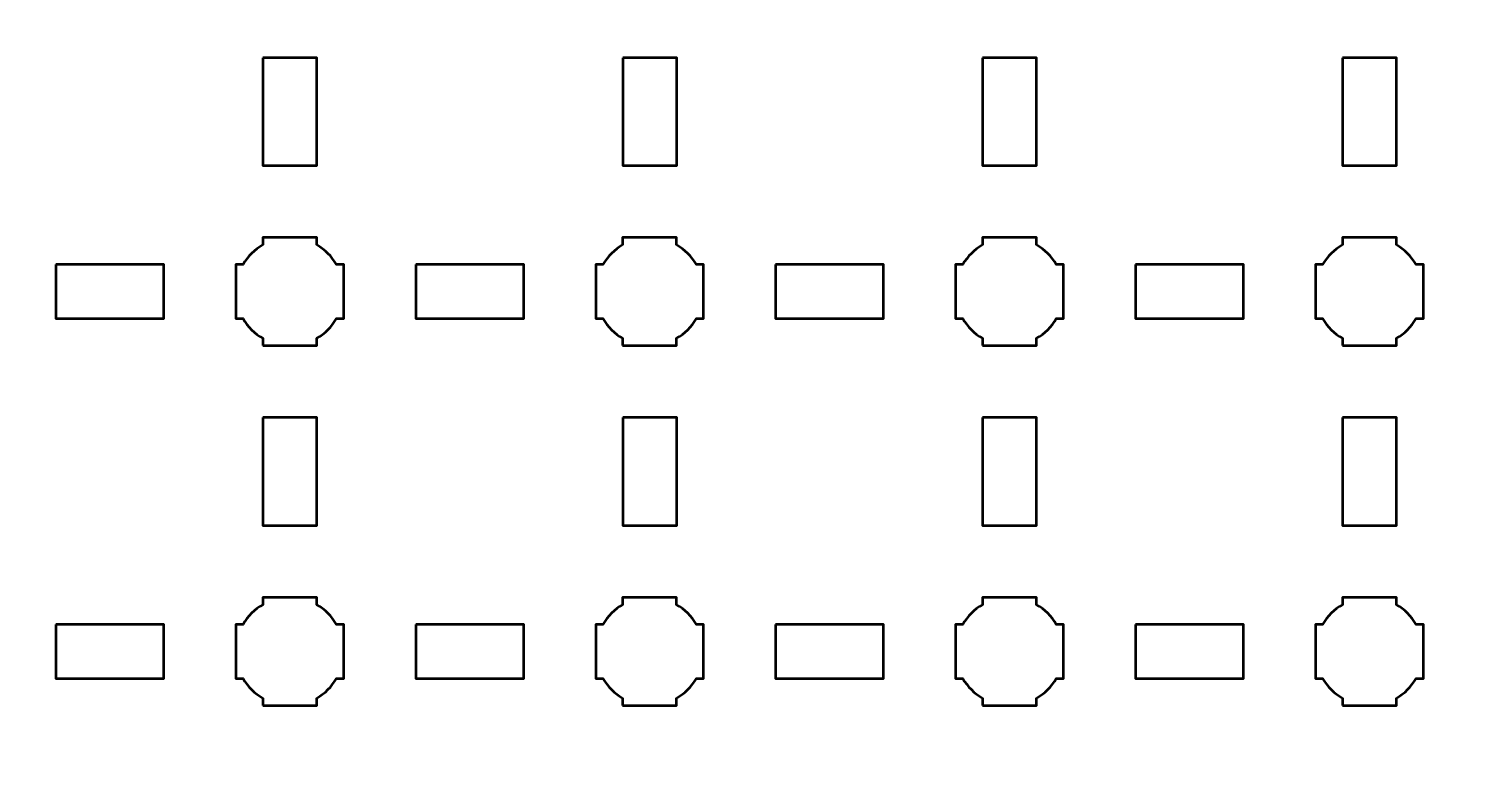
# Model space of a CAD drawing. Header units: centimetres. Extents: x -15.7 to 15.7, y -15.7 to 15.7.
# Drawn here: x -8.45 to -0.5, y -11.59 to -7.54 of the extents above; entities that cross this region are included whole.
import ezdxf

# ---------------------------------------------------------------- set-up
doc = ezdxf.new("R2010")
doc.units = ezdxf.units.CM
doc.header["$MEASUREMENT"] = 0
doc.layers.add('Layer 1', color=7, linetype='Continuous')

msp = doc.modelspace()

# ---------------------------------------------------------------- linework, layer by layer
at = {"layer": 'Layer 1', "lineweight": 53}
for points, knots in [([(-15.14993, 15.65004), (-15.14993, 15.65004), (15.14994, 15.65004), (15.14994, 15.65004), (15.14994, 15.65004), (15.42708, 15.65004), (15.65004, 15.42694), (15.65004, 15.14994), (15.65004, 15.14994), (15.65004, 15.14994), (15.65004, -15.14993), (15.65004, -15.14993), (15.65004, -15.14993), (15.65004, -15.42707), (15.42708, -15.65003), (15.14994, -15.65003), (15.14994, -15.65003), (15.14994, -15.65003), (-15.14993, -15.65003), (-15.14993, -15.65003), (-15.14993, -15.65003), (-15.42693, -15.65003), (-15.65003, -15.42707), (-15.65003, -15.14993), (-15.65003, -15.14993), (-15.65003, -15.14993), (-15.65003, 15.14994), (-15.65003, 15.14994), (-15.65003, 15.14994), (-15.65003, 15.42694), (-15.42693, 15.65004), (-15.14993, 15.65004)], [0, 0, 0, 0, 0.125, 0.125, 0.125, 0.125, 0.25, 0.25, 0.25, 0.25, 0.375, 0.375, 0.375, 0.375, 0.5, 0.5, 0.5, 0.5, 0.625, 0.625, 0.625, 0.625, 0.75, 0.75, 0.75, 0.75, 0.875, 0.875, 0.875, 0.875, 1, 1, 1, 1]), ([(-7.15002, -7.70001), (-7.15002, -7.70001), (-6.85002, -7.70001), (-6.85002, -7.70001), (-6.85002, -7.70001), (-6.85002, -7.70001), (-6.85002, -8.30001), (-6.85002, -8.30001), (-6.85002, -8.30001), (-6.85002, -8.30001), (-7.15002, -8.30001), (-7.15002, -8.30001), (-7.15002, -8.30001), (-7.15002, -8.30001), (-7.15002, -7.70001), (-7.15002, -7.70001)], [0, 0, 0, 0, 0.25, 0.25, 0.25, 0.25, 0.5, 0.5, 0.5, 0.5, 0.75, 0.75, 0.75, 0.75, 1, 1, 1, 1]), ([(-5.14992, -7.70001), (-5.14992, -7.70001), (-4.84991, -7.70001), (-4.84991, -7.70001), (-4.84991, -7.70001), (-4.84991, -7.70001), (-4.84991, -8.30001), (-4.84991, -8.30001), (-4.84991, -8.30001), (-4.84991, -8.30001), (-5.14992, -8.30001), (-5.14992, -8.30001), (-5.14992, -8.30001), (-5.14992, -8.30001), (-5.14992, -7.70001), (-5.14992, -7.70001)], [0, 0, 0, 0, 0.25, 0.25, 0.25, 0.25, 0.5, 0.5, 0.5, 0.5, 0.75, 0.75, 0.75, 0.75, 1, 1, 1, 1]), ([(-3.14998, -7.70001), (-3.14998, -7.70001), (-2.84998, -7.70001), (-2.84998, -7.70001), (-2.84998, -7.70001), (-2.84998, -7.70001), (-2.84998, -8.30001), (-2.84998, -8.30001), (-2.84998, -8.30001), (-2.84998, -8.30001), (-3.14998, -8.30001), (-3.14998, -8.30001), (-3.14998, -8.30001), (-3.14998, -8.30001), (-3.14998, -7.70001), (-3.14998, -7.70001)], [0, 0, 0, 0, 0.25, 0.25, 0.25, 0.25, 0.5, 0.5, 0.5, 0.5, 0.75, 0.75, 0.75, 0.75, 1, 1, 1, 1]), ([(-1.15005, -7.70001), (-1.15005, -7.70001), (-0.85005, -7.70001), (-0.85005, -7.70001), (-0.85005, -7.70001), (-0.85005, -7.70001), (-0.85005, -8.30001), (-0.85005, -8.30001), (-0.85005, -8.30001), (-0.85005, -8.30001), (-1.15005, -8.30001), (-1.15005, -8.30001), (-1.15005, -8.30001), (-1.15005, -8.30001), (-1.15005, -7.70001), (-1.15005, -7.70001)], [0, 0, 0, 0, 0.25, 0.25, 0.25, 0.25, 0.5, 0.5, 0.5, 0.5, 0.75, 0.75, 0.75, 0.75, 1, 1, 1, 1]), ([(-7.15002, -9.29989), (-7.15002, -9.29989), (-7.15002, -9.25978), (-7.15002, -9.25978), (-7.15002, -9.25978), (-7.1955, -9.23346), (-7.23353, -9.19543), (-7.25984, -9.14996), (-7.25984, -9.14996), (-7.25984, -9.14996), (-7.29995, -9.14996), (-7.29995, -9.14996), (-7.29995, -9.14996), (-7.29995, -9.14996), (-7.29995, -8.99989), (-7.29995, -8.99989), (-7.29995, -8.99989), (-7.29995, -8.99989), (-7.29995, -8.84996), (-7.29995, -8.84996), (-7.29995, -8.84996), (-7.29995, -8.84996), (-7.25984, -8.84996), (-7.25984, -8.84996), (-7.25984, -8.84996), (-7.23353, -8.80448), (-7.1955, -8.76645), (-7.15002, -8.74014), (-7.15002, -8.74014), (-7.15002, -8.74014), (-7.15002, -8.69988), (-7.15002, -8.69988), (-7.15002, -8.69988), (-7.15002, -8.69988), (-6.99995, -8.69988), (-6.99995, -8.69988), (-6.99995, -8.69988), (-6.99995, -8.69988), (-6.85002, -8.69988), (-6.85002, -8.69988), (-6.85002, -8.69988), (-6.85002, -8.69988), (-6.85002, -8.74014), (-6.85002, -8.74014), (-6.85002, -8.74014), (-6.80441, -8.76645), (-6.76652, -8.80448), (-6.7402, -8.84996), (-6.7402, -8.84996), (-6.7402, -8.84996), (-6.69995, -8.84996), (-6.69995, -8.84996), (-6.69995, -8.84996), (-6.69995, -8.84996), (-6.69995, -8.99989), (-6.69995, -8.99989), (-6.69995, -8.99989), (-6.69995, -8.99989), (-6.69995, -9.14996), (-6.69995, -9.14996), (-6.69995, -9.14996), (-6.69995, -9.14996), (-6.7402, -9.14996), (-6.7402, -9.14996), (-6.7402, -9.14996), (-6.76652, -9.19543), (-6.80441, -9.23346), (-6.85002, -9.25978), (-6.85002, -9.25978), (-6.85002, -9.25978), (-6.85002, -9.29989), (-6.85002, -9.29989), (-6.85002, -9.29989), (-6.85002, -9.29989), (-6.99995, -9.29989), (-6.99995, -9.29989), (-6.99995, -9.29989), (-6.99995, -9.29989), (-7.15002, -9.29989), (-7.15002, -9.29989)], [0, 0, 0, 0, 0.05, 0.05, 0.05, 0.05, 0.1, 0.1, 0.1, 0.1, 0.15, 0.15, 0.15, 0.15, 0.2, 0.2, 0.2, 0.2, 0.25, 0.25, 0.25, 0.25, 0.3, 0.3, 0.3, 0.3, 0.35, 0.35, 0.35, 0.35, 0.4, 0.4, 0.4, 0.4, 0.45, 0.45, 0.45, 0.45, 0.5, 0.5, 0.5, 0.5, 0.55, 0.55, 0.55, 0.55, 0.6, 0.6, 0.6, 0.6, 0.65, 0.65, 0.65, 0.65, 0.7, 0.7, 0.7, 0.7, 0.75, 0.75, 0.75, 0.75, 0.8, 0.8, 0.8, 0.8, 0.85, 0.85, 0.85, 0.85, 0.9, 0.9, 0.9, 0.9, 0.95, 0.95, 0.95, 0.95, 1, 1, 1, 1]), ([(-5.15006, -9.29989), (-5.15006, -9.29989), (-5.15006, -9.25978), (-5.15006, -9.25978), (-5.15006, -9.25978), (-5.19553, -9.23346), (-5.23345, -9.19543), (-5.25991, -9.14996), (-5.25991, -9.14996), (-5.25991, -9.14996), (-5.29999, -9.14996), (-5.29999, -9.14996), (-5.29999, -9.14996), (-5.29999, -9.14996), (-5.29999, -8.99989), (-5.29999, -8.99989), (-5.29999, -8.99989), (-5.29999, -8.99989), (-5.29999, -8.84996), (-5.29999, -8.84996), (-5.29999, -8.84996), (-5.29999, -8.84996), (-5.25991, -8.84996), (-5.25991, -8.84996), (-5.25991, -8.84996), (-5.23345, -8.80448), (-5.19553, -8.76645), (-5.15006, -8.74014), (-5.15006, -8.74014), (-5.15006, -8.74014), (-5.15006, -8.69988), (-5.15006, -8.69988), (-5.15006, -8.69988), (-5.15006, -8.69988), (-4.99998, -8.69988), (-4.99998, -8.69988), (-4.99998, -8.69988), (-4.99998, -8.69988), (-4.85005, -8.69988), (-4.85005, -8.69988), (-4.85005, -8.69988), (-4.85005, -8.69988), (-4.85005, -8.74014), (-4.85005, -8.74014), (-4.85005, -8.74014), (-4.80448, -8.76645), (-4.76655, -8.80448), (-4.74009, -8.84996), (-4.74009, -8.84996), (-4.74009, -8.84996), (-4.70002, -8.84996), (-4.70002, -8.84996), (-4.70002, -8.84996), (-4.70002, -8.84996), (-4.70002, -8.99989), (-4.70002, -8.99989), (-4.70002, -8.99989), (-4.70002, -8.99989), (-4.70002, -9.14996), (-4.70002, -9.14996), (-4.70002, -9.14996), (-4.70002, -9.14996), (-4.74009, -9.14996), (-4.74009, -9.14996), (-4.74009, -9.14996), (-4.76655, -9.19543), (-4.80448, -9.23346), (-4.85005, -9.25978), (-4.85005, -9.25978), (-4.85005, -9.25978), (-4.85005, -9.29989), (-4.85005, -9.29989), (-4.85005, -9.29989), (-4.85005, -9.29989), (-4.99998, -9.29989), (-4.99998, -9.29989), (-4.99998, -9.29989), (-4.99998, -9.29989), (-5.15006, -9.29989), (-5.15006, -9.29989)], [0, 0, 0, 0, 0.05, 0.05, 0.05, 0.05, 0.1, 0.1, 0.1, 0.1, 0.15, 0.15, 0.15, 0.15, 0.2, 0.2, 0.2, 0.2, 0.25, 0.25, 0.25, 0.25, 0.3, 0.3, 0.3, 0.3, 0.35, 0.35, 0.35, 0.35, 0.4, 0.4, 0.4, 0.4, 0.45, 0.45, 0.45, 0.45, 0.5, 0.5, 0.5, 0.5, 0.55, 0.55, 0.55, 0.55, 0.6, 0.6, 0.6, 0.6, 0.65, 0.65, 0.65, 0.65, 0.7, 0.7, 0.7, 0.7, 0.75, 0.75, 0.75, 0.75, 0.8, 0.8, 0.8, 0.8, 0.85, 0.85, 0.85, 0.85, 0.9, 0.9, 0.9, 0.9, 0.95, 0.95, 0.95, 0.95, 1, 1, 1, 1]), ([(-3.14998, -9.29989), (-3.14998, -9.29989), (-3.14998, -9.25978), (-3.14998, -9.25978), (-3.14998, -9.25978), (-3.1956, -9.23346), (-3.23349, -9.19543), (-3.2598, -9.14996), (-3.2598, -9.14996), (-3.2598, -9.14996), (-3.30005, -9.14996), (-3.30005, -9.14996), (-3.30005, -9.14996), (-3.30005, -9.14996), (-3.30005, -8.99989), (-3.30005, -8.99989), (-3.30005, -8.99989), (-3.30005, -8.99989), (-3.30005, -8.84996), (-3.30005, -8.84996), (-3.30005, -8.84996), (-3.30005, -8.84996), (-3.2598, -8.84996), (-3.2598, -8.84996), (-3.2598, -8.84996), (-3.23349, -8.80448), (-3.1956, -8.76645), (-3.14998, -8.74014), (-3.14998, -8.74014), (-3.14998, -8.74014), (-3.14998, -8.69988), (-3.14998, -8.69988), (-3.14998, -8.69988), (-3.14998, -8.69988), (-3.00005, -8.69988), (-3.00005, -8.69988), (-3.00005, -8.69988), (-3.00005, -8.69988), (-2.84998, -8.69988), (-2.84998, -8.69988), (-2.84998, -8.69988), (-2.84998, -8.69988), (-2.84998, -8.74014), (-2.84998, -8.74014), (-2.84998, -8.74014), (-2.80451, -8.76645), (-2.76648, -8.80448), (-2.74016, -8.84996), (-2.74016, -8.84996), (-2.74016, -8.84996), (-2.70005, -8.84996), (-2.70005, -8.84996), (-2.70005, -8.84996), (-2.70005, -8.84996), (-2.70005, -8.99989), (-2.70005, -8.99989), (-2.70005, -8.99989), (-2.70005, -8.99989), (-2.70005, -9.14996), (-2.70005, -9.14996), (-2.70005, -9.14996), (-2.70005, -9.14996), (-2.74016, -9.14996), (-2.74016, -9.14996), (-2.74016, -9.14996), (-2.76648, -9.19543), (-2.80451, -9.23346), (-2.84998, -9.25978), (-2.84998, -9.25978), (-2.84998, -9.25978), (-2.84998, -9.29989), (-2.84998, -9.29989), (-2.84998, -9.29989), (-2.84998, -9.29989), (-3.00005, -9.29989), (-3.00005, -9.29989), (-3.00005, -9.29989), (-3.00005, -9.29989), (-3.14998, -9.29989), (-3.14998, -9.29989)], [0, 0, 0, 0, 0.05, 0.05, 0.05, 0.05, 0.1, 0.1, 0.1, 0.1, 0.15, 0.15, 0.15, 0.15, 0.2, 0.2, 0.2, 0.2, 0.25, 0.25, 0.25, 0.25, 0.3, 0.3, 0.3, 0.3, 0.35, 0.35, 0.35, 0.35, 0.4, 0.4, 0.4, 0.4, 0.45, 0.45, 0.45, 0.45, 0.5, 0.5, 0.5, 0.5, 0.55, 0.55, 0.55, 0.55, 0.6, 0.6, 0.6, 0.6, 0.65, 0.65, 0.65, 0.65, 0.7, 0.7, 0.7, 0.7, 0.75, 0.75, 0.75, 0.75, 0.8, 0.8, 0.8, 0.8, 0.85, 0.85, 0.85, 0.85, 0.9, 0.9, 0.9, 0.9, 0.95, 0.95, 0.95, 0.95, 1, 1, 1, 1]), ([(-1.15005, -9.29989), (-1.15005, -9.29989), (-1.15005, -9.25978), (-1.15005, -9.25978), (-1.15005, -9.25978), (-1.19552, -9.23346), (-1.23355, -9.19543), (-1.25987, -9.14996), (-1.25987, -9.14996), (-1.25987, -9.14996), (-1.29998, -9.14996), (-1.29998, -9.14996), (-1.29998, -9.14996), (-1.29998, -9.14996), (-1.29998, -8.99989), (-1.29998, -8.99989), (-1.29998, -8.99989), (-1.29998, -8.99989), (-1.29998, -8.84996), (-1.29998, -8.84996), (-1.29998, -8.84996), (-1.29998, -8.84996), (-1.25987, -8.84996), (-1.25987, -8.84996), (-1.25987, -8.84996), (-1.23355, -8.80448), (-1.19552, -8.76645), (-1.15005, -8.74014), (-1.15005, -8.74014), (-1.15005, -8.74014), (-1.15005, -8.69988), (-1.15005, -8.69988), (-1.15005, -8.69988), (-1.15005, -8.69988), (-0.99998, -8.69988), (-0.99998, -8.69988), (-0.99998, -8.69988), (-0.99998, -8.69988), (-0.85005, -8.69988), (-0.85005, -8.69988), (-0.85005, -8.69988), (-0.85005, -8.69988), (-0.85005, -8.74014), (-0.85005, -8.74014), (-0.85005, -8.74014), (-0.80443, -8.76645), (-0.76655, -8.80448), (-0.74019, -8.84996), (-0.74019, -8.84996), (-0.74019, -8.84996), (-0.69998, -8.84996), (-0.69998, -8.84996), (-0.69998, -8.84996), (-0.69998, -8.84996), (-0.69998, -8.99989), (-0.69998, -8.99989), (-0.69998, -8.99989), (-0.69998, -8.99989), (-0.69998, -9.14996), (-0.69998, -9.14996), (-0.69998, -9.14996), (-0.69998, -9.14996), (-0.74019, -9.14996), (-0.74019, -9.14996), (-0.74019, -9.14996), (-0.76655, -9.19543), (-0.80443, -9.23346), (-0.85005, -9.25978), (-0.85005, -9.25978), (-0.85005, -9.25978), (-0.85005, -9.29989), (-0.85005, -9.29989), (-0.85005, -9.29989), (-0.85005, -9.29989), (-0.99998, -9.29989), (-0.99998, -9.29989), (-0.99998, -9.29989), (-0.99998, -9.29989), (-1.15005, -9.29989), (-1.15005, -9.29989)], [0, 0, 0, 0, 0.05, 0.05, 0.05, 0.05, 0.1, 0.1, 0.1, 0.1, 0.15, 0.15, 0.15, 0.15, 0.2, 0.2, 0.2, 0.2, 0.25, 0.25, 0.25, 0.25, 0.3, 0.3, 0.3, 0.3, 0.35, 0.35, 0.35, 0.35, 0.4, 0.4, 0.4, 0.4, 0.45, 0.45, 0.45, 0.45, 0.5, 0.5, 0.5, 0.5, 0.55, 0.55, 0.55, 0.55, 0.6, 0.6, 0.6, 0.6, 0.65, 0.65, 0.65, 0.65, 0.7, 0.7, 0.7, 0.7, 0.75, 0.75, 0.75, 0.75, 0.8, 0.8, 0.8, 0.8, 0.85, 0.85, 0.85, 0.85, 0.9, 0.9, 0.9, 0.9, 0.95, 0.95, 0.95, 0.95, 1, 1, 1, 1]), ([(-8.29997, -8.84996), (-8.29997, -8.84996), (-7.69997, -8.84996), (-7.69997, -8.84996), (-7.69997, -8.84996), (-7.69997, -8.84996), (-7.69997, -9.14996), (-7.69997, -9.14996), (-7.69997, -9.14996), (-7.69997, -9.14996), (-8.29997, -9.14996), (-8.29997, -9.14996), (-8.29997, -9.14996), (-8.29997, -9.14996), (-8.29997, -8.84996), (-8.29997, -8.84996)], [0, 0, 0, 0, 0.25, 0.25, 0.25, 0.25, 0.5, 0.5, 0.5, 0.5, 0.75, 0.75, 0.75, 0.75, 1, 1, 1, 1]), ([(-6.30004, -8.84996), (-6.30004, -8.84996), (-5.70004, -8.84996), (-5.70004, -8.84996), (-5.70004, -8.84996), (-5.70004, -8.84996), (-5.70004, -9.14996), (-5.70004, -9.14996), (-5.70004, -9.14996), (-5.70004, -9.14996), (-6.30004, -9.14996), (-6.30004, -9.14996), (-6.30004, -9.14996), (-6.30004, -9.14996), (-6.30004, -8.84996), (-6.30004, -8.84996)], [0, 0, 0, 0, 0.25, 0.25, 0.25, 0.25, 0.5, 0.5, 0.5, 0.5, 0.75, 0.75, 0.75, 0.75, 1, 1, 1, 1]), ([(-4.29997, -8.84996), (-4.29997, -8.84996), (-3.69996, -8.84996), (-3.69996, -8.84996), (-3.69996, -8.84996), (-3.69996, -8.84996), (-3.69996, -9.14996), (-3.69996, -9.14996), (-3.69996, -9.14996), (-3.69996, -9.14996), (-4.29997, -9.14996), (-4.29997, -9.14996), (-4.29997, -9.14996), (-4.29997, -9.14996), (-4.29997, -8.84996), (-4.29997, -8.84996)], [0, 0, 0, 0, 0.25, 0.25, 0.25, 0.25, 0.5, 0.5, 0.5, 0.5, 0.75, 0.75, 0.75, 0.75, 1, 1, 1, 1]), ([(-2.3, -8.84996), (-2.3, -8.84996), (-1.7, -8.84996), (-1.7, -8.84996), (-1.7, -8.84996), (-1.7, -8.84996), (-1.7, -9.14996), (-1.7, -9.14996), (-1.7, -9.14996), (-1.7, -9.14996), (-2.3, -9.14996), (-2.3, -9.14996), (-2.3, -9.14996), (-2.3, -9.14996), (-2.3, -8.84996), (-2.3, -8.84996)], [0, 0, 0, 0, 0.25, 0.25, 0.25, 0.25, 0.5, 0.5, 0.5, 0.5, 0.75, 0.75, 0.75, 0.75, 1, 1, 1, 1]), ([(-7.15002, -9.70008), (-7.15002, -9.70008), (-6.85002, -9.70008), (-6.85002, -9.70008), (-6.85002, -9.70008), (-6.85002, -9.70008), (-6.85002, -10.30008), (-6.85002, -10.30008), (-6.85002, -10.30008), (-6.85002, -10.30008), (-7.15002, -10.30008), (-7.15002, -10.30008), (-7.15002, -10.30008), (-7.15002, -10.30008), (-7.15002, -9.70008), (-7.15002, -9.70008)], [0, 0, 0, 0, 0.25, 0.25, 0.25, 0.25, 0.5, 0.5, 0.5, 0.5, 0.75, 0.75, 0.75, 0.75, 1, 1, 1, 1]), ([(-5.14992, -9.70008), (-5.14992, -9.70008), (-4.84991, -9.70008), (-4.84991, -9.70008), (-4.84991, -9.70008), (-4.84991, -9.70008), (-4.84991, -10.30008), (-4.84991, -10.30008), (-4.84991, -10.30008), (-4.84991, -10.30008), (-5.14992, -10.30008), (-5.14992, -10.30008), (-5.14992, -10.30008), (-5.14992, -10.30008), (-5.14992, -9.70008), (-5.14992, -9.70008)], [0, 0, 0, 0, 0.25, 0.25, 0.25, 0.25, 0.5, 0.5, 0.5, 0.5, 0.75, 0.75, 0.75, 0.75, 1, 1, 1, 1]), ([(-3.14998, -9.70008), (-3.14998, -9.70008), (-2.84998, -9.70008), (-2.84998, -9.70008), (-2.84998, -9.70008), (-2.84998, -9.70008), (-2.84998, -10.30008), (-2.84998, -10.30008), (-2.84998, -10.30008), (-2.84998, -10.30008), (-3.14998, -10.30008), (-3.14998, -10.30008), (-3.14998, -10.30008), (-3.14998, -10.30008), (-3.14998, -9.70008), (-3.14998, -9.70008)], [0, 0, 0, 0, 0.25, 0.25, 0.25, 0.25, 0.5, 0.5, 0.5, 0.5, 0.75, 0.75, 0.75, 0.75, 1, 1, 1, 1]), ([(-1.15005, -9.70008), (-1.15005, -9.70008), (-0.85005, -9.70008), (-0.85005, -9.70008), (-0.85005, -9.70008), (-0.85005, -9.70008), (-0.85005, -10.30008), (-0.85005, -10.30008), (-0.85005, -10.30008), (-0.85005, -10.30008), (-1.15005, -10.30008), (-1.15005, -10.30008), (-1.15005, -10.30008), (-1.15005, -10.30008), (-1.15005, -9.70008), (-1.15005, -9.70008)], [0, 0, 0, 0, 0.25, 0.25, 0.25, 0.25, 0.5, 0.5, 0.5, 0.5, 0.75, 0.75, 0.75, 0.75, 1, 1, 1, 1]), ([(-7.15002, -11.29996), (-7.15002, -11.29996), (-7.15002, -11.25975), (-7.15002, -11.25975), (-7.15002, -11.25975), (-7.1955, -11.23343), (-7.23353, -11.19551), (-7.25984, -11.14989), (-7.25984, -11.14989), (-7.25984, -11.14989), (-7.29995, -11.14989), (-7.29995, -11.14989), (-7.29995, -11.14989), (-7.29995, -11.14989), (-7.29995, -10.99996), (-7.29995, -10.99996), (-7.29995, -10.99996), (-7.29995, -10.99996), (-7.29995, -10.84992), (-7.29995, -10.84992), (-7.29995, -10.84992), (-7.29995, -10.84992), (-7.25984, -10.84992), (-7.25984, -10.84992), (-7.25984, -10.84992), (-7.23353, -10.80445), (-7.1955, -10.76639), (-7.15002, -10.74007), (-7.15002, -10.74007), (-7.15002, -10.74007), (-7.15002, -10.69999), (-7.15002, -10.69999), (-7.15002, -10.69999), (-7.15002, -10.69999), (-6.99995, -10.69999), (-6.99995, -10.69999), (-6.99995, -10.69999), (-6.99995, -10.69999), (-6.85002, -10.69999), (-6.85002, -10.69999), (-6.85002, -10.69999), (-6.85002, -10.69999), (-6.85002, -10.74007), (-6.85002, -10.74007), (-6.85002, -10.74007), (-6.80441, -10.76639), (-6.76652, -10.80445), (-6.7402, -10.84992), (-6.7402, -10.84992), (-6.7402, -10.84992), (-6.69995, -10.84992), (-6.69995, -10.84992), (-6.69995, -10.84992), (-6.69995, -10.84992), (-6.69995, -10.99996), (-6.69995, -10.99996), (-6.69995, -10.99996), (-6.69995, -10.99996), (-6.69995, -11.14989), (-6.69995, -11.14989), (-6.69995, -11.14989), (-6.69995, -11.14989), (-6.7402, -11.14989), (-6.7402, -11.14989), (-6.7402, -11.14989), (-6.76652, -11.19551), (-6.80441, -11.23343), (-6.85002, -11.25975), (-6.85002, -11.25975), (-6.85002, -11.25975), (-6.85002, -11.29996), (-6.85002, -11.29996), (-6.85002, -11.29996), (-6.85002, -11.29996), (-6.99995, -11.29996), (-6.99995, -11.29996), (-6.99995, -11.29996), (-6.99995, -11.29996), (-7.15002, -11.29996), (-7.15002, -11.29996)], [0, 0, 0, 0, 0.05, 0.05, 0.05, 0.05, 0.1, 0.1, 0.1, 0.1, 0.15, 0.15, 0.15, 0.15, 0.2, 0.2, 0.2, 0.2, 0.25, 0.25, 0.25, 0.25, 0.3, 0.3, 0.3, 0.3, 0.35, 0.35, 0.35, 0.35, 0.4, 0.4, 0.4, 0.4, 0.45, 0.45, 0.45, 0.45, 0.5, 0.5, 0.5, 0.5, 0.55, 0.55, 0.55, 0.55, 0.6, 0.6, 0.6, 0.6, 0.65, 0.65, 0.65, 0.65, 0.7, 0.7, 0.7, 0.7, 0.75, 0.75, 0.75, 0.75, 0.8, 0.8, 0.8, 0.8, 0.85, 0.85, 0.85, 0.85, 0.9, 0.9, 0.9, 0.9, 0.95, 0.95, 0.95, 0.95, 1, 1, 1, 1]), ([(-5.15006, -11.29996), (-5.15006, -11.29996), (-5.15006, -11.25975), (-5.15006, -11.25975), (-5.15006, -11.25975), (-5.19553, -11.23343), (-5.23345, -11.19551), (-5.25991, -11.14989), (-5.25991, -11.14989), (-5.25991, -11.14989), (-5.29999, -11.14989), (-5.29999, -11.14989), (-5.29999, -11.14989), (-5.29999, -11.14989), (-5.29999, -10.99996), (-5.29999, -10.99996), (-5.29999, -10.99996), (-5.29999, -10.99996), (-5.29999, -10.84992), (-5.29999, -10.84992), (-5.29999, -10.84992), (-5.29999, -10.84992), (-5.25991, -10.84992), (-5.25991, -10.84992), (-5.25991, -10.84992), (-5.23345, -10.80445), (-5.19553, -10.76639), (-5.15006, -10.74007), (-5.15006, -10.74007), (-5.15006, -10.74007), (-5.15006, -10.69999), (-5.15006, -10.69999), (-5.15006, -10.69999), (-5.15006, -10.69999), (-4.99998, -10.69999), (-4.99998, -10.69999), (-4.99998, -10.69999), (-4.99998, -10.69999), (-4.85005, -10.69999), (-4.85005, -10.69999), (-4.85005, -10.69999), (-4.85005, -10.69999), (-4.85005, -10.74007), (-4.85005, -10.74007), (-4.85005, -10.74007), (-4.80448, -10.76639), (-4.76655, -10.80445), (-4.74009, -10.84992), (-4.74009, -10.84992), (-4.74009, -10.84992), (-4.70002, -10.84992), (-4.70002, -10.84992), (-4.70002, -10.84992), (-4.70002, -10.84992), (-4.70002, -10.99996), (-4.70002, -10.99996), (-4.70002, -10.99996), (-4.70002, -10.99996), (-4.70002, -11.14989), (-4.70002, -11.14989), (-4.70002, -11.14989), (-4.70002, -11.14989), (-4.74009, -11.14989), (-4.74009, -11.14989), (-4.74009, -11.14989), (-4.76655, -11.19551), (-4.80448, -11.23343), (-4.85005, -11.25975), (-4.85005, -11.25975), (-4.85005, -11.25975), (-4.85005, -11.29996), (-4.85005, -11.29996), (-4.85005, -11.29996), (-4.85005, -11.29996), (-4.99998, -11.29996), (-4.99998, -11.29996), (-4.99998, -11.29996), (-4.99998, -11.29996), (-5.15006, -11.29996), (-5.15006, -11.29996)], [0, 0, 0, 0, 0.05, 0.05, 0.05, 0.05, 0.1, 0.1, 0.1, 0.1, 0.15, 0.15, 0.15, 0.15, 0.2, 0.2, 0.2, 0.2, 0.25, 0.25, 0.25, 0.25, 0.3, 0.3, 0.3, 0.3, 0.35, 0.35, 0.35, 0.35, 0.4, 0.4, 0.4, 0.4, 0.45, 0.45, 0.45, 0.45, 0.5, 0.5, 0.5, 0.5, 0.55, 0.55, 0.55, 0.55, 0.6, 0.6, 0.6, 0.6, 0.65, 0.65, 0.65, 0.65, 0.7, 0.7, 0.7, 0.7, 0.75, 0.75, 0.75, 0.75, 0.8, 0.8, 0.8, 0.8, 0.85, 0.85, 0.85, 0.85, 0.9, 0.9, 0.9, 0.9, 0.95, 0.95, 0.95, 0.95, 1, 1, 1, 1]), ([(-3.14998, -11.29996), (-3.14998, -11.29996), (-3.14998, -11.25975), (-3.14998, -11.25975), (-3.14998, -11.25975), (-3.1956, -11.23343), (-3.23349, -11.19551), (-3.2598, -11.14989), (-3.2598, -11.14989), (-3.2598, -11.14989), (-3.30005, -11.14989), (-3.30005, -11.14989), (-3.30005, -11.14989), (-3.30005, -11.14989), (-3.30005, -10.99996), (-3.30005, -10.99996), (-3.30005, -10.99996), (-3.30005, -10.99996), (-3.30005, -10.84992), (-3.30005, -10.84992), (-3.30005, -10.84992), (-3.30005, -10.84992), (-3.2598, -10.84992), (-3.2598, -10.84992), (-3.2598, -10.84992), (-3.23349, -10.80445), (-3.1956, -10.76639), (-3.14998, -10.74007), (-3.14998, -10.74007), (-3.14998, -10.74007), (-3.14998, -10.69999), (-3.14998, -10.69999), (-3.14998, -10.69999), (-3.14998, -10.69999), (-3.00005, -10.69999), (-3.00005, -10.69999), (-3.00005, -10.69999), (-3.00005, -10.69999), (-2.84998, -10.69999), (-2.84998, -10.69999), (-2.84998, -10.69999), (-2.84998, -10.69999), (-2.84998, -10.74007), (-2.84998, -10.74007), (-2.84998, -10.74007), (-2.80451, -10.76639), (-2.76648, -10.80445), (-2.74016, -10.84992), (-2.74016, -10.84992), (-2.74016, -10.84992), (-2.70005, -10.84992), (-2.70005, -10.84992), (-2.70005, -10.84992), (-2.70005, -10.84992), (-2.70005, -10.99996), (-2.70005, -10.99996), (-2.70005, -10.99996), (-2.70005, -10.99996), (-2.70005, -11.14989), (-2.70005, -11.14989), (-2.70005, -11.14989), (-2.70005, -11.14989), (-2.74016, -11.14989), (-2.74016, -11.14989), (-2.74016, -11.14989), (-2.76648, -11.19551), (-2.80451, -11.23343), (-2.84998, -11.25975), (-2.84998, -11.25975), (-2.84998, -11.25975), (-2.84998, -11.29996), (-2.84998, -11.29996), (-2.84998, -11.29996), (-2.84998, -11.29996), (-3.00005, -11.29996), (-3.00005, -11.29996), (-3.00005, -11.29996), (-3.00005, -11.29996), (-3.14998, -11.29996), (-3.14998, -11.29996)], [0, 0, 0, 0, 0.05, 0.05, 0.05, 0.05, 0.1, 0.1, 0.1, 0.1, 0.15, 0.15, 0.15, 0.15, 0.2, 0.2, 0.2, 0.2, 0.25, 0.25, 0.25, 0.25, 0.3, 0.3, 0.3, 0.3, 0.35, 0.35, 0.35, 0.35, 0.4, 0.4, 0.4, 0.4, 0.45, 0.45, 0.45, 0.45, 0.5, 0.5, 0.5, 0.5, 0.55, 0.55, 0.55, 0.55, 0.6, 0.6, 0.6, 0.6, 0.65, 0.65, 0.65, 0.65, 0.7, 0.7, 0.7, 0.7, 0.75, 0.75, 0.75, 0.75, 0.8, 0.8, 0.8, 0.8, 0.85, 0.85, 0.85, 0.85, 0.9, 0.9, 0.9, 0.9, 0.95, 0.95, 0.95, 0.95, 1, 1, 1, 1]), ([(-1.15005, -11.29996), (-1.15005, -11.29996), (-1.15005, -11.25975), (-1.15005, -11.25975), (-1.15005, -11.25975), (-1.19552, -11.23343), (-1.23355, -11.19551), (-1.25987, -11.14989), (-1.25987, -11.14989), (-1.25987, -11.14989), (-1.29998, -11.14989), (-1.29998, -11.14989), (-1.29998, -11.14989), (-1.29998, -11.14989), (-1.29998, -10.99996), (-1.29998, -10.99996), (-1.29998, -10.99996), (-1.29998, -10.99996), (-1.29998, -10.84992), (-1.29998, -10.84992), (-1.29998, -10.84992), (-1.29998, -10.84992), (-1.25987, -10.84992), (-1.25987, -10.84992), (-1.25987, -10.84992), (-1.23355, -10.80445), (-1.19552, -10.76639), (-1.15005, -10.74007), (-1.15005, -10.74007), (-1.15005, -10.74007), (-1.15005, -10.69999), (-1.15005, -10.69999), (-1.15005, -10.69999), (-1.15005, -10.69999), (-0.99998, -10.69999), (-0.99998, -10.69999), (-0.99998, -10.69999), (-0.99998, -10.69999), (-0.85005, -10.69999), (-0.85005, -10.69999), (-0.85005, -10.69999), (-0.85005, -10.69999), (-0.85005, -10.74007), (-0.85005, -10.74007), (-0.85005, -10.74007), (-0.80443, -10.76639), (-0.76655, -10.80445), (-0.74019, -10.84992), (-0.74019, -10.84992), (-0.74019, -10.84992), (-0.69998, -10.84992), (-0.69998, -10.84992), (-0.69998, -10.84992), (-0.69998, -10.84992), (-0.69998, -10.99996), (-0.69998, -10.99996), (-0.69998, -10.99996), (-0.69998, -10.99996), (-0.69998, -11.14989), (-0.69998, -11.14989), (-0.69998, -11.14989), (-0.69998, -11.14989), (-0.74019, -11.14989), (-0.74019, -11.14989), (-0.74019, -11.14989), (-0.76655, -11.19551), (-0.80443, -11.23343), (-0.85005, -11.25975), (-0.85005, -11.25975), (-0.85005, -11.25975), (-0.85005, -11.29996), (-0.85005, -11.29996), (-0.85005, -11.29996), (-0.85005, -11.29996), (-0.99998, -11.29996), (-0.99998, -11.29996), (-0.99998, -11.29996), (-0.99998, -11.29996), (-1.15005, -11.29996), (-1.15005, -11.29996)], [0, 0, 0, 0, 0.05, 0.05, 0.05, 0.05, 0.1, 0.1, 0.1, 0.1, 0.15, 0.15, 0.15, 0.15, 0.2, 0.2, 0.2, 0.2, 0.25, 0.25, 0.25, 0.25, 0.3, 0.3, 0.3, 0.3, 0.35, 0.35, 0.35, 0.35, 0.4, 0.4, 0.4, 0.4, 0.45, 0.45, 0.45, 0.45, 0.5, 0.5, 0.5, 0.5, 0.55, 0.55, 0.55, 0.55, 0.6, 0.6, 0.6, 0.6, 0.65, 0.65, 0.65, 0.65, 0.7, 0.7, 0.7, 0.7, 0.75, 0.75, 0.75, 0.75, 0.8, 0.8, 0.8, 0.8, 0.85, 0.85, 0.85, 0.85, 0.9, 0.9, 0.9, 0.9, 0.95, 0.95, 0.95, 0.95, 1, 1, 1, 1]), ([(-8.29997, -10.85003), (-8.29997, -10.85003), (-7.69997, -10.85003), (-7.69997, -10.85003), (-7.69997, -10.85003), (-7.69997, -10.85003), (-7.69997, -11.15003), (-7.69997, -11.15003), (-7.69997, -11.15003), (-7.69997, -11.15003), (-8.29997, -11.15003), (-8.29997, -11.15003), (-8.29997, -11.15003), (-8.29997, -11.15003), (-8.29997, -10.85003), (-8.29997, -10.85003)], [0, 0, 0, 0, 0.25, 0.25, 0.25, 0.25, 0.5, 0.5, 0.5, 0.5, 0.75, 0.75, 0.75, 0.75, 1, 1, 1, 1]), ([(-6.30004, -10.85003), (-6.30004, -10.85003), (-5.70004, -10.85003), (-5.70004, -10.85003), (-5.70004, -10.85003), (-5.70004, -10.85003), (-5.70004, -11.15003), (-5.70004, -11.15003), (-5.70004, -11.15003), (-5.70004, -11.15003), (-6.30004, -11.15003), (-6.30004, -11.15003), (-6.30004, -11.15003), (-6.30004, -11.15003), (-6.30004, -10.85003), (-6.30004, -10.85003)], [0, 0, 0, 0, 0.25, 0.25, 0.25, 0.25, 0.5, 0.5, 0.5, 0.5, 0.75, 0.75, 0.75, 0.75, 1, 1, 1, 1]), ([(-4.29997, -10.85003), (-4.29997, -10.85003), (-3.69996, -10.85003), (-3.69996, -10.85003), (-3.69996, -10.85003), (-3.69996, -10.85003), (-3.69996, -11.15003), (-3.69996, -11.15003), (-3.69996, -11.15003), (-3.69996, -11.15003), (-4.29997, -11.15003), (-4.29997, -11.15003), (-4.29997, -11.15003), (-4.29997, -11.15003), (-4.29997, -10.85003), (-4.29997, -10.85003)], [0, 0, 0, 0, 0.25, 0.25, 0.25, 0.25, 0.5, 0.5, 0.5, 0.5, 0.75, 0.75, 0.75, 0.75, 1, 1, 1, 1]), ([(-2.3, -10.85003), (-2.3, -10.85003), (-1.7, -10.85003), (-1.7, -10.85003), (-1.7, -10.85003), (-1.7, -10.85003), (-1.7, -11.15003), (-1.7, -11.15003), (-1.7, -11.15003), (-1.7, -11.15003), (-2.3, -11.15003), (-2.3, -11.15003), (-2.3, -11.15003), (-2.3, -11.15003), (-2.3, -10.85003), (-2.3, -10.85003)], [0, 0, 0, 0, 0.25, 0.25, 0.25, 0.25, 0.5, 0.5, 0.5, 0.5, 0.75, 0.75, 0.75, 0.75, 1, 1, 1, 1])]:
    msp.add_open_spline(points, degree=3, knots=knots, dxfattribs=at)

doc.saveas('drawing.dxf')
